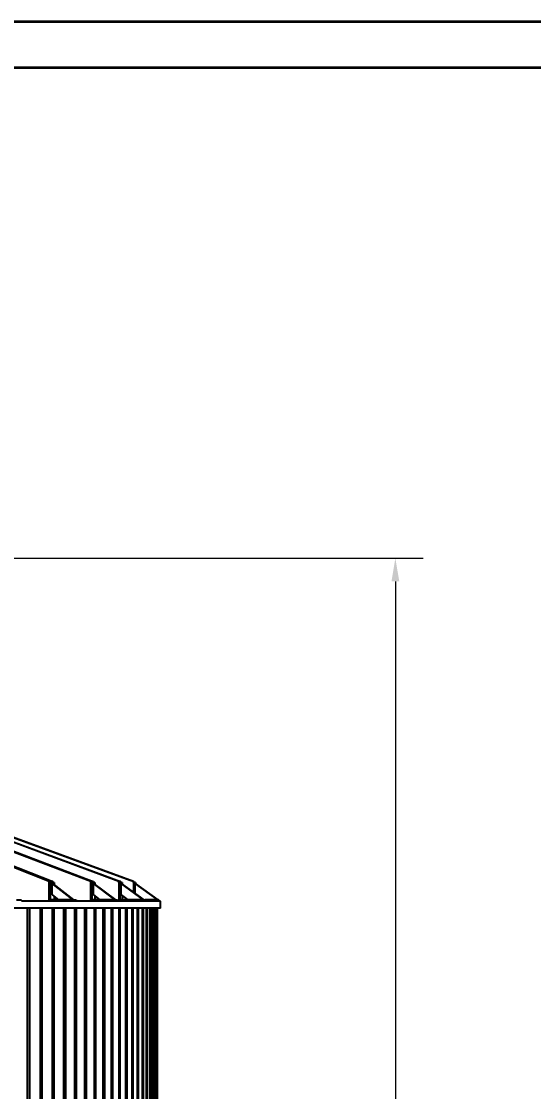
# Model space of a CAD drawing. Header units: millimetres. Extents: x 0 to 118900, y 0 to 84100.
# Drawn here: x 65910 to 71427, y 72588 to 84100 of the extents above; entities that cross this region are included whole.
import ezdxf

# ---------------------------------------------------------------- set-up
doc = ezdxf.new("R2010")
doc.units = ezdxf.units.MM
doc.header["$LTSCALE"] = 100
doc.layers.get('0').update_dxf_attribs({"lineweight": 18})
for name, color, linetype, lineweight in [('Border', 7, 'Continuous', 35), ('Dimension', 7, 'Continuous', 18), ('Visible', 7, 'Continuous', 25)]:
    doc.layers.add(name, color=color, linetype=linetype, lineweight=lineweight)
doc.styles.add('Title', font='arial.ttf')
doc.dimstyles.new('Default - Method 2b', dxfattribs={"dimscale": 100, "dimtxt": 3, "dimasz": 2.5, "dimexe": 3, "dimexo": 0.5, "dimgap": 0.7, "dimtad": 0, "dimtoh": 1, "dimdec": 1, "dimrnd": 1e-08, "dimtxsty": 'Title', "dimcen": 0.09, "dimdle": 10, "dimclrd": 256, "dimclre": 256, "dimclrt": 7, "dimadec": 0, "dimazin": 2, "dimtfac": 0.833333, "dimtdec": 1, "dimtmove": 0, "dimatfit": 3, "dimfxl": 1, "dimtolj": 1, "dimlwd": -1, "dimlwe": -1, "dimarcsym": 0})

# ---------------------------------------------------------------- blocks, each defined once
blk = doc.blocks.new('Borders Bigadan Border')
at = {"layer": 'Border'}
for p, q in [((0, 841), (1189, 841)), ((1184, 836), (20, 836))]:
    blk.add_line(p, q, dxfattribs=at)
blk = doc.blocks.new('*D27')
at = {"layer": 'Defpoints', "color": 0, "transparency": 16777216}
for p in [(57788, 78326), (69938, 78326), (67438, 52700)]:
    blk.add_point(p, dxfattribs=at)
at = {"layer": 'Dimension', "transparency": 16777216}
for p, q in [((57838, 78326), (70238, 78326)), ((69938, 78076), (69938, 66150)), ((69938, 52950), (69938, 64876)), ((67488, 52700), (70238, 52700))]:
    blk.add_line(p, q, dxfattribs=at)
for points in [[(69896, 78076), (69980, 78076), (69938, 78326)], [(69896, 52950), (69980, 52950), (69938, 52700)]]:
    blk.add_solid(points, dxfattribs=at)
at = {"layer": 'Dimension', "color": 7, "transparency": 16777216, "insert": (70091, 64946), "char_height": 300, "attachment_point": 7, "rotation": 90, "style": 'Title'}
blk.add_mtext('\\A1;25627', dxfattribs=at)

msp = doc.modelspace()

# ---------------------------------------------------------------- linework, layer by layer
at = {"layer": 'Visible'}
for p, q in [((66209.35, 74849.01), (57705.29, 78199.2)), ((57743.56, 78199.2), (66247.62, 74849.01)), ((66657.19, 74849.01), (59920.85, 77400.53)), ((59920.96, 77410.97), (66684.87, 74849.01)), ((66960.79, 74849.01), (59993.41, 77421.26)), ((59999.16, 77425.32), (66977.54, 74849.01)), ((67116.34, 74849.01), (60011.32, 77439.1)), ((60012.34, 77440.77), (67121.94, 74849.01)), ((66207.44, 74836.18), (66207.44, 74641.9)), ((66222.22, 74836.18), (66207.44, 74836.18)), ((66247.62, 74849.01), (66209.35, 74849.01)), ((66209.35, 74836.18), (66209.35, 74849.01)), ((66264.31, 74836.18), (66222.22, 74836.18)), ((66222.22, 74652.18), (66222.22, 74836.18)), ((66241.35, 74827.18), (66245.18, 74827.18)), ((66467.71, 74652.18), (66241.35, 74827.18)), ((66241.35, 74704.29), (66241.35, 74827.18)), ((66245.18, 74827.18), (66471.54, 74652.18)), ((66247.62, 74849.01), (66247.62, 74836.18)), ((66264.31, 74836.18), (66264.31, 74812.39)), ((66655.8, 74836.18), (66655.8, 74641.9)), ((66671.18, 74836.18), (66655.8, 74836.18)), ((66684.87, 74849.01), (66657.19, 74849.01)), ((66657.19, 74836.18), (66657.19, 74849.01)), ((66701.63, 74836.18), (66671.18, 74836.18)), ((66671.18, 74652.18), (66671.18, 74836.18)), ((66684.87, 74849.01), (66684.87, 74836.18)), ((66685.02, 74827.18), (66687.79, 74827.18)), ((66920.45, 74652.18), (66685.02, 74827.18)), ((66685.02, 74704.29), (66685.02, 74827.18)), ((66687.79, 74827.18), (66923.21, 74652.18)), ((66701.63, 74836.18), (66701.63, 74816.89)), ((66959.95, 74836.18), (66959.95, 74641.9)), ((66975.73, 74836.18), (66959.95, 74836.18)), ((66977.54, 74849.01), (66960.79, 74849.01)), ((66960.79, 74836.18), (66960.79, 74849.01)), ((66994.15, 74836.18), (66975.73, 74836.18)), ((66975.73, 74652.18), (66975.73, 74836.18)), ((66977.54, 74849.01), (66977.54, 74836.18)), ((66984.1, 74827.18), (66985.77, 74827.18)), ((67225.64, 74652.18), (66984.1, 74827.18)), ((66984.1, 74704.29), (66984.1, 74827.18)), ((66985.77, 74827.18), (67227.31, 74652.18)), ((66994.15, 74836.18), (66994.15, 74821.11)), ((67116.06, 74836.18), (67116.06, 74732.78)), ((67132.04, 74836.18), (67116.06, 74836.18)), ((67121.94, 74849.01), (67116.34, 74849.01)), ((67116.34, 74836.18), (67116.34, 74849.01)), ((67121.94, 74849.01), (67121.94, 74836.18)), ((67138.2, 74836.18), (67132.04, 74836.18)), ((67132.04, 74721.21), (67132.04, 74836.18)), ((67134.84, 74827.18), (67135.4, 74827.18)), ((67379.45, 74652.18), (67134.84, 74827.18)), ((67134.84, 74719.18), (67134.84, 74827.18)), ((67135.4, 74827.18), (67380.01, 74652.18)), ((67138.2, 74836.18), (67138.2, 74825.17)), ((65856.82, 74652.18), (65910.02, 74652.18)), ((66456.78, 74636.18), (65910.02, 74636.18)), ((66456.89, 74652.18), (66222.22, 74652.18)), ((66241.35, 74704.29), (66308.76, 74652.18)), ((66264.31, 74686.54), (66264.31, 74652.18)), ((66456.78, 74636.18), (66456.89, 74636.18)), ((66456.89, 74652.18), (66498.98, 74652.18)), ((66456.89, 74636.18), (66456.89, 74652.18)), ((66498.98, 74636.18), (66456.89, 74636.18)), ((66498.98, 74652.18), (66498.98, 74636.18)), ((66915.14, 74636.18), (66498.98, 74636.18)), ((66915.26, 74652.18), (66671.18, 74652.18)), ((66685.02, 74704.29), (66755.12, 74652.18)), ((66701.63, 74691.94), (66701.63, 74652.18)), ((66915.14, 74636.18), (66915.26, 74636.18)), ((66915.26, 74652.18), (66945.7, 74652.18)), ((66915.26, 74636.18), (66915.26, 74652.18)), ((66945.7, 74636.18), (66915.26, 74636.18)), ((66945.7, 74652.18), (66945.7, 74636.18)), ((67226.02, 74636.18), (66945.7, 74636.18)), ((67226.14, 74652.18), (66975.73, 74652.18)), ((66984.1, 74704.29), (67056.02, 74652.18)), ((66994.15, 74697.01), (66994.15, 74652.18)), ((67226.02, 74636.18), (67226.14, 74636.18)), ((67226.14, 74652.18), (67244.56, 74652.18)), ((67226.14, 74636.18), (67226.14, 74652.18)), ((67244.56, 74636.18), (67226.14, 74636.18)), ((67244.56, 74652.18), (67244.56, 74636.18)), ((67385.64, 74652.18), (67244.56, 74652.18)), ((67385.51, 74636.18), (67244.56, 74636.18)), ((67385.51, 74636.18), (67385.64, 74636.18)), ((67385.64, 74652.18), (67391.8, 74652.18)), ((67385.64, 74636.18), (67385.64, 74652.18)), ((67391.8, 74636.18), (67385.64, 74636.18)), ((67391.8, 74652.18), (67391.8, 74636.18)), ((67407.91, 74636.18), (67391.8, 74636.18)), ((67407.91, 74561.18), (67407.91, 74636.18)), ((67407.91, 74561.18), (43611.89, 74561.18)), ((65977.61, 52899.68), (65977.61, 74561.18)), ((65996.14, 74561.18), (65996.14, 52899.68)), ((66114.35, 52899.68), (66114.35, 74561.18)), ((66132, 74561.18), (66132, 52899.68)), ((66244.41, 52899.68), (66244.41, 74561.18)), ((66261.16, 74561.18), (66261.16, 52899.68)), ((66367.7, 52899.68), (66367.7, 74561.18)), ((66383.55, 74561.18), (66383.55, 52899.68)), ((66484.15, 52899.68), (66484.15, 74561.18)), ((66499.08, 74561.18), (66499.08, 52899.68)), ((66593.69, 52899.68), (66593.69, 74561.18)), ((66607.7, 74561.18), (66607.7, 52899.68)), ((66696.25, 52899.68), (66696.25, 74561.18)), ((66709.33, 74561.18), (66709.33, 52899.68)), ((66791.76, 52899.68), (66791.76, 74561.18)), ((66803.91, 74561.18), (66803.91, 52899.68)), ((66880.18, 52899.68), (66880.18, 74561.18)), ((66891.38, 74561.18), (66891.38, 52899.68)), ((66961.44, 52899.68), (66961.44, 74561.18)), ((66971.69, 74561.18), (66971.69, 52899.68)), ((67035.5, 52899.68), (67035.5, 74561.18)), ((67044.78, 74561.18), (67044.78, 52899.68)), ((67102.31, 52899.68), (67102.31, 74561.18)), ((67110.63, 74561.18), (67110.63, 52899.68)), ((67161.83, 52899.68), (67161.83, 74561.18)), ((67169.18, 74561.18), (67169.18, 52899.68)), ((67214.02, 52899.68), (67214.02, 74561.18)), ((67220.39, 74561.18), (67220.39, 52899.68)), ((67258.85, 52899.68), (67258.85, 74561.18)), ((67264.25, 74561.18), (67264.25, 52899.68)), ((67296.3, 52899.68), (67296.3, 74561.18)), ((67300.72, 74561.18), (67300.72, 52899.68)), ((67326.34, 52899.68), (67326.34, 74561.18)), ((67329.77, 74561.18), (67329.77, 52899.68)), ((67348.95, 52899.68), (67348.95, 74561.18)), ((67351.39, 74561.18), (67351.39, 52899.68)), ((67364.12, 52899.68), (67364.12, 74561.18)), ((67365.58, 74561.18), (67365.58, 52899.68)), ((67371.84, 52899.68), (67371.84, 74561.18)), ((67372.31, 74561.18), (67372.31, 52899.68)), ((67372.91, 52899.68), (67372.91, 74561.18))]:
    msp.add_line(p, q, dxfattribs=at)

# ---------------------------------------------------------------- block references
at = {"xscale": 100, "yscale": 100, "zscale": 100}
msp.add_blockref('Borders Bigadan Border', (0, 0), dxfattribs=at)

# ---------------------------------------------------------------- dimensions: what is measured, and where the dimension line sits
at = {"layer": 'Dimension'}
dim = msp.add_linear_dim(base=(69937.91, 78326.2), p1=(67437.91, 52699.68), p2=(57787.91, 78326.2), angle=90, dimstyle='Default - Method 2b', override={"dimgap": 0.7, "dimtoh": 0, "dimdec": 0, "dimtol": 0, "dimlim": 0, "dimtp": 0, "dimtm": 0, "dimtdec": 0, "dimtofl": 0, "dimatfit": 1}, dxfattribs=at)
dim.commit()
dim.dimension.update_dxf_attribs({"geometry": '*D27', "text_midpoint": (69937.91, 65512.94), "dimtype": 160})

doc.saveas('drawing.dxf')
